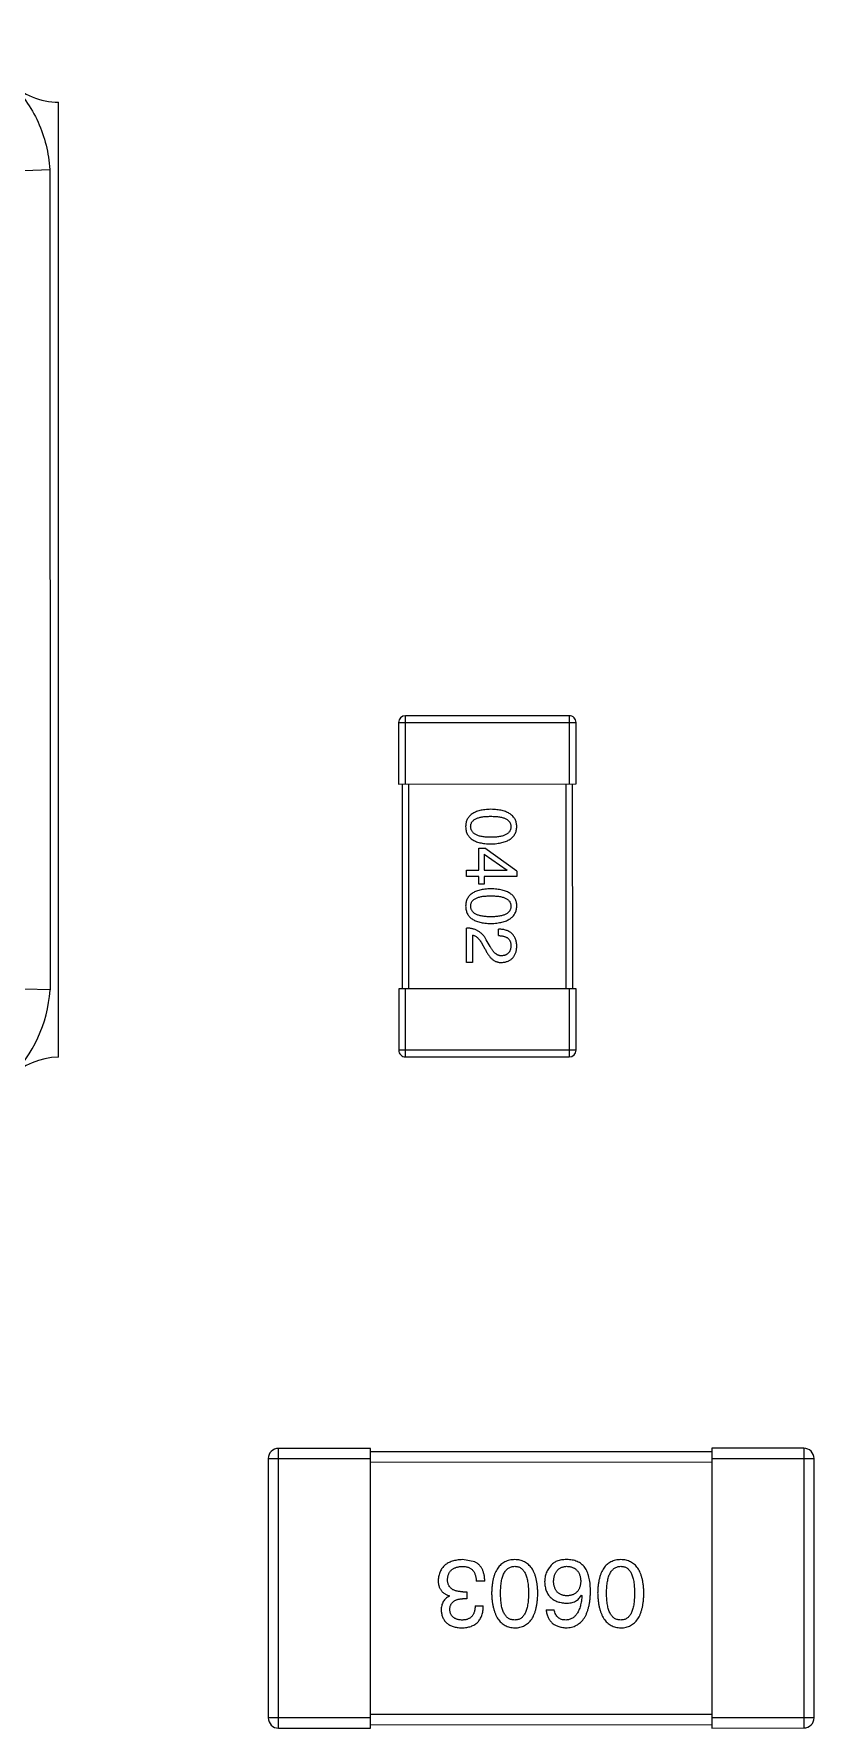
# Model space of a CAD drawing. Header units: inches. Extents: x -29 to 164, y -51 to 83.
# Drawn here: x 47.874 to 50.161, y 21.338 to 26.304 of the extents above; entities that cross this region are included whole.
import ezdxf

# ---------------------------------------------------------------- set-up
doc = ezdxf.new("R2010")
doc.units = ezdxf.units.IN
doc.header["$LTSCALE"] = 1.21
doc.header["$MEASUREMENT"] = 0
doc.layers.get('0').update_dxf_attribs({"linetype": 'CONTINUOUS'})

msp = doc.modelspace()

# ---------------------------------------------------------------- linework, layer by layer
at = {"color": 7, "linetype": 'Continuous'}
for p, q in [((47.9467, 23.304), (47.9461, 26.104)), ((47.8462, 25.904), (47.9212, 25.9068)), ((47.9212, 25.9068), (47.9217, 23.5013)), ((49.4435, 24.3052), (48.9635, 24.3051)), ((48.9635, 24.1051), (48.9635, 24.3051)), ((49.4435, 24.3052), (49.4435, 24.1052)), ((48.9435, 24.2851), (49.4635, 24.2852)), ((48.9435, 24.2851), (48.9435, 24.1051)), ((49.4635, 24.1052), (49.4635, 24.2852)), ((48.9435, 24.1051), (49.4635, 24.1052)), ((48.9535, 24.1051), (48.9536, 23.5051)), ((48.9736, 23.5051), (48.9735, 24.1051)), ((49.4335, 24.1052), (49.4336, 23.5052)), ((49.4536, 23.5052), (49.4535, 24.1052)), ((49.1783, 23.9168), (49.1964, 23.9168)), ((49.1783, 23.8521), (49.1783, 23.9168)), ((49.1939, 23.8996), (49.1939, 23.8521)), ((49.1939, 23.8996), (49.2611, 23.8529)), ((49.2898, 23.8496), (49.1964, 23.9168)), ((49.1423, 23.8521), (49.1783, 23.8521)), ((49.1423, 23.834), (49.1423, 23.8521)), ((49.1939, 23.8521), (49.2611, 23.8521)), ((49.2611, 23.8521), (49.2611, 23.8529)), ((49.2898, 23.8496), (49.2898, 23.8341)), ((49.1784, 23.834), (49.1423, 23.834)), ((49.1784, 23.8119), (49.1784, 23.834)), ((49.1939, 23.8119), (49.1784, 23.8119)), ((49.2898, 23.8341), (49.1939, 23.834)), ((49.1939, 23.834), (49.1939, 23.8119)), ((49.1423, 23.582), (49.1423, 23.6828)), ((49.1595, 23.6624), (49.1596, 23.582)), ((49.212, 23.6288), (49.2005, 23.6484)), ((49.2366, 23.6607), (49.2366, 23.6796)), ((49.1874, 23.6378), (49.1964, 23.6222)), ((49.1596, 23.582), (49.1423, 23.582)), ((47.9217, 23.5013), (47.8467, 23.504)), ((49.4636, 23.5052), (48.9436, 23.5051)), ((48.9436, 23.5051), (48.9437, 23.3251)), ((48.9637, 23.3051), (48.9636, 23.5051)), ((49.4436, 23.5052), (49.4437, 23.3052)), ((49.4637, 23.3252), (49.4636, 23.5052)), ((49.4637, 23.3252), (48.9437, 23.3251)), ((48.9637, 23.3051), (49.4437, 23.3052)), ((48.8612, 22.1577), (48.5912, 22.1576)), ((48.5914, 21.3376), (48.5912, 22.1576)), ((48.8614, 21.3377), (48.8612, 22.1577)), ((50.1312, 22.158), (49.8612, 22.1579)), ((49.8612, 22.1579), (49.8614, 21.3379)), ((50.1312, 22.158), (50.1314, 21.338)), ((48.5612, 22.1276), (48.8612, 22.1277)), ((48.5612, 22.1276), (48.5614, 21.3676)), ((49.8612, 22.1479), (48.8612, 22.1477)), ((48.8612, 22.1177), (49.8612, 22.1179)), ((49.8612, 22.1279), (50.1612, 22.128)), ((50.1614, 21.368), (50.1612, 22.128)), ((49.1665, 21.8249), (49.1304, 21.8315)), ((49.196, 21.7681), (49.1709, 21.7681)), ((49.0922, 21.7244), (49.0922, 21.7255)), ((49.1436, 21.7167), (49.1305, 21.7167)), ((49.1316, 21.7375), (49.1436, 21.7375)), ((49.1436, 21.7375), (49.1436, 21.7167)), ((49.4796, 21.7277), (49.4807, 21.7267)), ((49.1676, 21.696), (49.1917, 21.696)), ((49.3758, 21.684), (49.3998, 21.684)), ((48.8614, 21.3677), (48.5614, 21.3676)), ((49.8614, 21.3779), (48.8614, 21.3777)), ((50.1614, 21.368), (49.8614, 21.3679)), ((48.5914, 21.3376), (48.8614, 21.3377)), ((48.8614, 21.3477), (49.8614, 21.3479)), ((49.8614, 21.3379), (50.1314, 21.338))]:
    msp.add_line(p, q, dxfattribs=at)
for centre, radius, start, end in [((47.9461, 26.304), 0.2, 180.012, 270.012), ((48.9635, 24.2851), 0.02, 90.012, 180.012), ((49.4435, 24.2852), 0.02, 0.012, 90.012), ((47.5216, 23.529), 0.401, 273.9878, 356.0363), ((47.9468, 23.104), 0.2, 90.012, 180.012), ((48.9637, 23.3251), 0.02, 180.012, 270.012), ((49.4437, 23.3252), 0.02, 270.012, 0.012), ((48.5912, 22.1276), 0.03, 90.012, 180.012), ((50.1312, 22.128), 0.03, 0.012, 90.012), ((48.5914, 21.3676), 0.03, 180.012, 270.012), ((50.1314, 21.368), 0.03, 270.012, 0.012)]:
    msp.add_arc(centre, radius, start, end, dxfattribs=at)
for points, knots in [([(47.8045, 26.1627), (47.8214, 26.1457), (47.8524, 26.109), (47.8884, 26.0464), (47.912, 25.9782), (47.9192, 25.9306), (47.9212, 25.9068)], [0, 0, 0, 0, 0.249989, 0.499962, 0.749961, 1, 1, 1, 1]), ([(49.2136, 24.0309), (49.2106, 24.0308), (49.2049, 24.0306), (49.1966, 24.0299), (49.1889, 24.0288), (49.1817, 24.0273), (49.1751, 24.0254), (49.1691, 24.0231), (49.1636, 24.0206), (49.1587, 24.0175), (49.1543, 24.0142), (49.1505, 24.0104), (49.1473, 24.0063), (49.1446, 24.0018), (49.1425, 23.9969), (49.141, 23.9916), (49.1401, 23.986), (49.1399, 23.9821), (49.1398, 23.9801)], [0, 0, 0, 0, 0.087693, 0.170223, 0.247496, 0.319826, 0.387768, 0.451403, 0.511459, 0.568358, 0.622671, 0.675251, 0.726739, 0.778422, 0.830759, 0.884394, 0.940865, 1, 1, 1, 1]), ([(49.1545, 23.9801), (49.1546, 23.9813), (49.1547, 23.9837), (49.1554, 23.9872), (49.1565, 23.9905), (49.1582, 23.9934), (49.1603, 23.9962), (49.1628, 23.9987), (49.1659, 24.001), (49.1694, 24.003), (49.1733, 24.0048), (49.1777, 24.0063), (49.1826, 24.0075), (49.1879, 24.0087), (49.1936, 24.0095), (49.1999, 24.01), (49.2066, 24.0104), (49.2112, 24.0104), (49.2136, 24.0105)], [0, 0, 0, 0, 0.049766, 0.097012, 0.143225, 0.188786, 0.235079, 0.282962, 0.333687, 0.387747, 0.445963, 0.508657, 0.576545, 0.649868, 0.72822, 0.812712, 0.903543, 1, 1, 1, 1]), ([(49.2898, 23.9801), (49.2897, 23.9821), (49.2895, 23.986), (49.2886, 23.9917), (49.287, 23.9969), (49.2848, 24.0018), (49.2821, 24.0063), (49.2787, 24.0105), (49.2748, 24.0142), (49.2703, 24.0176), (49.2652, 24.0206), (49.2595, 24.0232), (49.2533, 24.0254), (49.2465, 24.0273), (49.2391, 24.0288), (49.2311, 24.0299), (49.2225, 24.0306), (49.2166, 24.0308), (49.2136, 24.0309)], [0, 0, 0, 0, 0.057911, 0.113262, 0.165956, 0.217443, 0.268511, 0.319665, 0.372, 0.426129, 0.483365, 0.543779, 0.607756, 0.676562, 0.749704, 0.827713, 0.911177, 1, 1, 1, 1]), ([(49.2136, 24.0105), (49.2159, 24.0104), (49.2206, 24.0104), (49.2273, 24.01), (49.2335, 24.0095), (49.2393, 24.0087), (49.2446, 24.0075), (49.2494, 24.0063), (49.2538, 24.0048), (49.2578, 24.003), (49.2613, 24.001), (49.2643, 23.9987), (49.2668, 23.9962), (49.269, 23.9935), (49.2706, 23.9905), (49.2718, 23.9872), (49.2724, 23.9838), (49.2725, 23.9814), (49.2726, 23.9801)], [0, 0, 0, 0, 0.096452, 0.187278, 0.271765, 0.350519, 0.423437, 0.491321, 0.554011, 0.612224, 0.666281, 0.717003, 0.764884, 0.811423, 0.856783, 0.902993, 0.950236, 1, 1, 1, 1]), ([(49.1398, 23.9801), (49.1399, 23.9781), (49.1401, 23.9742), (49.141, 23.9686), (49.1425, 23.9634), (49.1446, 23.9585), (49.1473, 23.9539), (49.1505, 23.9498), (49.1543, 23.9461), (49.1587, 23.9427), (49.1636, 23.9397), (49.1691, 23.9371), (49.1751, 23.9348), (49.1817, 23.933), (49.1889, 23.9315), (49.1966, 23.9304), (49.2049, 23.9296), (49.2106, 23.9294), (49.2136, 23.9293)], [0, 0, 0, 0, 0.059134, 0.115603, 0.169236, 0.221572, 0.273254, 0.32474, 0.377319, 0.431815, 0.488555, 0.548609, 0.612242, 0.680182, 0.75251, 0.829782, 0.91231, 1, 1, 1, 1]), ([(49.2136, 23.949), (49.2112, 23.949), (49.2067, 23.949), (49.2001, 23.9494), (49.1939, 23.95), (49.1882, 23.9508), (49.1829, 23.9519), (49.1781, 23.9533), (49.1737, 23.9548), (49.1698, 23.9566), (49.1663, 23.9587), (49.1632, 23.9611), (49.1606, 23.9636), (49.1585, 23.9664), (49.1568, 23.9695), (49.1556, 23.9728), (49.1548, 23.9764), (49.1546, 23.9789), (49.1545, 23.9801)], [0, 0, 0, 0, 0.094834, 0.184067, 0.267029, 0.344713, 0.417334, 0.484367, 0.546941, 0.604717, 0.65953, 0.710539, 0.759381, 0.806382, 0.853027, 0.900623, 0.949121, 1, 1, 1, 1]), ([(49.2136, 23.9293), (49.2166, 23.9294), (49.2224, 23.9297), (49.2309, 23.9306), (49.2388, 23.9318), (49.2462, 23.9333), (49.253, 23.9352), (49.2592, 23.9375), (49.2648, 23.9401), (49.2699, 23.9431), (49.2744, 23.9465), (49.2784, 23.9502), (49.2817, 23.9543), (49.2845, 23.9588), (49.2867, 23.9636), (49.2884, 23.9688), (49.2894, 23.9744), (49.2897, 23.9782), (49.2898, 23.9801)], [0, 0, 0, 0, 0.088475, 0.171606, 0.249595, 0.322626, 0.391327, 0.455765, 0.516374, 0.573675, 0.628522, 0.681161, 0.732559, 0.783563, 0.83504, 0.887639, 0.942585, 1, 1, 1, 1]), ([(49.2726, 23.9801), (49.2725, 23.9789), (49.2724, 23.9764), (49.2718, 23.9729), (49.2706, 23.9695), (49.269, 23.9664), (49.2669, 23.9636), (49.2643, 23.9611), (49.2613, 23.9588), (49.2578, 23.9566), (49.2538, 23.9548), (49.2494, 23.9533), (49.2446, 23.9519), (49.2393, 23.9508), (49.2335, 23.95), (49.2273, 23.9494), (49.2206, 23.949), (49.216, 23.949), (49.2136, 23.949)], [0, 0, 0, 0, 0.050604, 0.098688, 0.145699, 0.191791, 0.238625, 0.286717, 0.337546, 0.391814, 0.449755, 0.512106, 0.579685, 0.652048, 0.730262, 0.814146, 0.904281, 1, 1, 1, 1]), ([(49.2136, 23.7978), (49.2107, 23.7977), (49.2049, 23.7975), (49.1967, 23.7967), (49.1889, 23.7956), (49.1818, 23.7941), (49.1752, 23.7922), (49.1691, 23.79), (49.1636, 23.7874), (49.1587, 23.7844), (49.1543, 23.781), (49.1505, 23.7773), (49.1473, 23.7731), (49.1446, 23.7686), (49.1426, 23.7637), (49.141, 23.7585), (49.1401, 23.7528), (49.1399, 23.7489), (49.1398, 23.747)], [0, 0, 0, 0, 0.087693, 0.170223, 0.247496, 0.319826, 0.387768, 0.451403, 0.511459, 0.568358, 0.622671, 0.675251, 0.726739, 0.778422, 0.830759, 0.884394, 0.940865, 1, 1, 1, 1]), ([(49.2898, 23.747), (49.2898, 23.749), (49.2896, 23.7529), (49.2886, 23.7585), (49.287, 23.7637), (49.2849, 23.7687), (49.2821, 23.7732), (49.2788, 23.7773), (49.2749, 23.7811), (49.2703, 23.7844), (49.2653, 23.7874), (49.2596, 23.79), (49.2533, 23.7923), (49.2465, 23.7941), (49.2391, 23.7956), (49.2311, 23.7967), (49.2226, 23.7975), (49.2167, 23.7977), (49.2136, 23.7978)], [0, 0, 0, 0, 0.057911, 0.113262, 0.165956, 0.217443, 0.268511, 0.319665, 0.372, 0.426129, 0.483365, 0.543779, 0.607756, 0.676562, 0.749704, 0.827713, 0.911177, 1, 1, 1, 1]), ([(49.1398, 23.747), (49.1399, 23.745), (49.1401, 23.7411), (49.1411, 23.7355), (49.1426, 23.7302), (49.1447, 23.7253), (49.1473, 23.7208), (49.1505, 23.7167), (49.1543, 23.7129), (49.1587, 23.7095), (49.1636, 23.7065), (49.1691, 23.7039), (49.1752, 23.7017), (49.1818, 23.6998), (49.1889, 23.6983), (49.1967, 23.6972), (49.205, 23.6965), (49.2107, 23.6963), (49.2136, 23.6962)], [0, 0, 0, 0, 0.059134, 0.115603, 0.169236, 0.221572, 0.273254, 0.32474, 0.377319, 0.431815, 0.488555, 0.548609, 0.612242, 0.680182, 0.75251, 0.829782, 0.91231, 1, 1, 1, 1]), ([(49.1546, 23.747), (49.1546, 23.7482), (49.1547, 23.7506), (49.1554, 23.7541), (49.1566, 23.7573), (49.1582, 23.7603), (49.1603, 23.7631), (49.1629, 23.7656), (49.1659, 23.7678), (49.1694, 23.7698), (49.1733, 23.7716), (49.1777, 23.7732), (49.1826, 23.7744), (49.1879, 23.7755), (49.1937, 23.7763), (49.1999, 23.7769), (49.2066, 23.7772), (49.2112, 23.7773), (49.2136, 23.7773)], [0, 0, 0, 0, 0.049766, 0.097012, 0.143225, 0.188786, 0.235079, 0.282962, 0.333687, 0.387747, 0.445963, 0.508657, 0.576545, 0.649868, 0.72822, 0.812712, 0.903543, 1, 1, 1, 1]), ([(49.2136, 23.7158), (49.2113, 23.7159), (49.2067, 23.7159), (49.2001, 23.7163), (49.194, 23.7169), (49.1882, 23.7177), (49.183, 23.7188), (49.1781, 23.7201), (49.1738, 23.7217), (49.1698, 23.7235), (49.1663, 23.7256), (49.1633, 23.7279), (49.1607, 23.7304), (49.1585, 23.7333), (49.1569, 23.7364), (49.1556, 23.7397), (49.1548, 23.7432), (49.1547, 23.7457), (49.1546, 23.747)], [0, 0, 0, 0, 0.094834, 0.184067, 0.267029, 0.344713, 0.417334, 0.484367, 0.546941, 0.604717, 0.65953, 0.710539, 0.759381, 0.806382, 0.853027, 0.900623, 0.949121, 1, 1, 1, 1]), ([(49.2136, 23.7773), (49.216, 23.7773), (49.2206, 23.7772), (49.2273, 23.7769), (49.2335, 23.7763), (49.2393, 23.7755), (49.2446, 23.7744), (49.2495, 23.7732), (49.2539, 23.7716), (49.2578, 23.7698), (49.2613, 23.7678), (49.2643, 23.7656), (49.2669, 23.7631), (49.269, 23.7603), (49.2707, 23.7573), (49.2718, 23.7541), (49.2725, 23.7506), (49.2726, 23.7482), (49.2726, 23.747)], [0, 0, 0, 0, 0.096452, 0.187278, 0.271765, 0.350519, 0.423437, 0.491321, 0.554011, 0.612224, 0.666281, 0.717003, 0.764884, 0.811423, 0.856783, 0.902993, 0.950236, 1, 1, 1, 1]), ([(49.2726, 23.747), (49.2726, 23.7457), (49.2725, 23.7433), (49.2718, 23.7397), (49.2707, 23.7364), (49.269, 23.7333), (49.2669, 23.7305), (49.2644, 23.7279), (49.2613, 23.7256), (49.2578, 23.7235), (49.2539, 23.7217), (49.2495, 23.7201), (49.2446, 23.7188), (49.2393, 23.7177), (49.2336, 23.7169), (49.2273, 23.7163), (49.2206, 23.7159), (49.216, 23.7159), (49.2136, 23.7158)], [0, 0, 0, 0, 0.050604, 0.098688, 0.145699, 0.191791, 0.238625, 0.286717, 0.337546, 0.391814, 0.449755, 0.512106, 0.579685, 0.652048, 0.730262, 0.814146, 0.904281, 1, 1, 1, 1]), ([(49.2136, 23.6962), (49.2166, 23.6963), (49.2225, 23.6965), (49.231, 23.6974), (49.2389, 23.6986), (49.2462, 23.7001), (49.253, 23.702), (49.2592, 23.7043), (49.2649, 23.707), (49.27, 23.71), (49.2745, 23.7133), (49.2784, 23.7171), (49.2818, 23.7212), (49.2846, 23.7256), (49.2868, 23.7305), (49.2884, 23.7357), (49.2895, 23.7412), (49.2897, 23.745), (49.2898, 23.747)], [0, 0, 0, 0, 0.088475, 0.171606, 0.249595, 0.322626, 0.391327, 0.455765, 0.516374, 0.573675, 0.628522, 0.681161, 0.732559, 0.783563, 0.83504, 0.887639, 0.942585, 1, 1, 1, 1]), ([(49.2005, 23.6484), (49.1998, 23.6498), (49.1983, 23.6525), (49.1957, 23.6563), (49.193, 23.6599), (49.1902, 23.6632), (49.1871, 23.6663), (49.1839, 23.669), (49.1805, 23.6716), (49.177, 23.6739), (49.1732, 23.6759), (49.1693, 23.6777), (49.1653, 23.6792), (49.161, 23.6804), (49.1566, 23.6815), (49.152, 23.6822), (49.1472, 23.6827), (49.144, 23.6828), (49.1423, 23.6828)], [0, 0, 0, 0, 0.065828, 0.130094, 0.192451, 0.254037, 0.313974, 0.373757, 0.433048, 0.492243, 0.551902, 0.611758, 0.672678, 0.734814, 0.798569, 0.863693, 0.930488, 1, 1, 1, 1]), ([(49.1595, 23.6624), (49.1608, 23.6621), (49.1635, 23.6616), (49.1672, 23.6599), (49.1709, 23.6578), (49.1744, 23.655), (49.1779, 23.6516), (49.1812, 23.6475), (49.1844, 23.6429), (49.1864, 23.6395), (49.1874, 23.6378)], [0, 0, 0, 0, 0.103034, 0.208166, 0.318255, 0.434664, 0.559728, 0.695394, 0.841708, 1, 1, 1, 1]), ([(49.2899, 23.6288), (49.2898, 23.6308), (49.2896, 23.6347), (49.2888, 23.6404), (49.2876, 23.6457), (49.286, 23.6507), (49.284, 23.6552), (49.2817, 23.6594), (49.279, 23.6632), (49.2758, 23.6665), (49.2722, 23.6695), (49.2683, 23.6722), (49.2639, 23.6744), (49.2592, 23.6762), (49.2541, 23.6777), (49.2486, 23.6787), (49.2427, 23.6794), (49.2387, 23.6795), (49.2366, 23.6796)], [0, 0, 0, 0, 0.07282, 0.141057, 0.2062, 0.267672, 0.326735, 0.383519, 0.439188, 0.494454, 0.549628, 0.605958, 0.66397, 0.72402, 0.787502, 0.854127, 0.925065, 1, 1, 1, 1]), ([(49.2366, 23.6607), (49.238, 23.6607), (49.2409, 23.6606), (49.245, 23.6601), (49.2488, 23.6595), (49.2523, 23.6587), (49.2556, 23.6575), (49.2585, 23.6563), (49.2612, 23.6548), (49.2636, 23.653), (49.2658, 23.6511), (49.2676, 23.6489), (49.2692, 23.6465), (49.2705, 23.6438), (49.2714, 23.641), (49.2721, 23.6379), (49.2726, 23.6347), (49.2726, 23.6324), (49.2727, 23.6312)], [0, 0, 0, 0, 0.082594, 0.15978, 0.232961, 0.301462, 0.365595, 0.426678, 0.484662, 0.540809, 0.595146, 0.648401, 0.702272, 0.757102, 0.813447, 0.872233, 0.934055, 1, 1, 1, 1]), ([(49.1964, 23.6222), (49.1972, 23.6205), (49.1987, 23.6172), (49.2012, 23.6125), (49.2038, 23.6081), (49.2065, 23.6041), (49.2093, 23.6003), (49.2121, 23.597), (49.2151, 23.5939), (49.2181, 23.5913), (49.2212, 23.5889), (49.2244, 23.5869), (49.2277, 23.5852), (49.2311, 23.5839), (49.2346, 23.5829), (49.2382, 23.5823), (49.2419, 23.5819), (49.2444, 23.582), (49.2456, 23.582)], [0, 0, 0, 0, 0.082731, 0.161257, 0.236138, 0.307554, 0.375712, 0.440848, 0.502916, 0.562567, 0.619798, 0.675716, 0.73039, 0.78386, 0.837315, 0.890547, 0.944917, 1, 1, 1, 1]), ([(49.2464, 23.6017), (49.2456, 23.6017), (49.244, 23.6016), (49.2416, 23.6017), (49.2392, 23.6021), (49.2369, 23.6027), (49.2346, 23.6036), (49.2323, 23.6047), (49.2301, 23.6061), (49.228, 23.6077), (49.2258, 23.6095), (49.2237, 23.6115), (49.2217, 23.6138), (49.2196, 23.6163), (49.2177, 23.6191), (49.2157, 23.6221), (49.2138, 23.6253), (49.2126, 23.6276), (49.212, 23.6288)], [0, 0, 0, 0, 0.052237, 0.103888, 0.155485, 0.207395, 0.259864, 0.31356, 0.369176, 0.4266, 0.486836, 0.550048, 0.61567, 0.685271, 0.75824, 0.834614, 0.915635, 1, 1, 1, 1]), ([(49.2456, 23.582), (49.2473, 23.5822), (49.2506, 23.5825), (49.2554, 23.5832), (49.2599, 23.5844), (49.264, 23.5858), (49.2679, 23.5876), (49.2715, 23.5897), (49.2747, 23.5921), (49.2776, 23.5949), (49.2803, 23.598), (49.2826, 23.6015), (49.2846, 23.6052), (49.2863, 23.6093), (49.2876, 23.6137), (49.2887, 23.6184), (49.2895, 23.6235), (49.2897, 23.627), (49.2899, 23.6288)], [0, 0, 0, 0, 0.070688, 0.137741, 0.201612, 0.262778, 0.321223, 0.378455, 0.434411, 0.490146, 0.546362, 0.603392, 0.662208, 0.723401, 0.787372, 0.85442, 0.925153, 1, 1, 1, 1]), ([(49.2727, 23.6312), (49.2726, 23.6301), (49.2725, 23.6279), (49.2721, 23.6247), (49.2715, 23.6218), (49.2708, 23.619), (49.2698, 23.6164), (49.2687, 23.614), (49.2673, 23.6119), (49.2658, 23.6099), (49.264, 23.6082), (49.2621, 23.6066), (49.2599, 23.6053), (49.2576, 23.6041), (49.2551, 23.6032), (49.2524, 23.6025), (49.2495, 23.602), (49.2475, 23.6018), (49.2464, 23.6017)], [0, 0, 0, 0, 0.076112, 0.148436, 0.216883, 0.281466, 0.34298, 0.402356, 0.459881, 0.51546, 0.571111, 0.62658, 0.683162, 0.741007, 0.801404, 0.863825, 0.930544, 1, 1, 1, 1]), ([(49.1304, 21.8315), (49.1277, 21.8314), (49.1224, 21.8311), (49.1146, 21.8302), (49.1074, 21.8288), (49.1007, 21.8269), (49.0944, 21.8247), (49.0887, 21.822), (49.0835, 21.8188), (49.0788, 21.8152), (49.0746, 21.8111), (49.0708, 21.8066), (49.0676, 21.8016), (49.065, 21.7962), (49.0628, 21.7904), (49.0611, 21.7841), (49.0599, 21.7773), (49.0596, 21.7727), (49.0594, 21.7703)], [0, 0, 0, 0, 0.078078, 0.151942, 0.221594, 0.28726, 0.350176, 0.409768, 0.467648, 0.523784, 0.578904, 0.634014, 0.689819, 0.746826, 0.805875, 0.867063, 0.931764, 1, 1, 1, 1]), ([(49.0867, 21.7736), (49.0869, 21.775), (49.0871, 21.7779), (49.0878, 21.782), (49.0888, 21.7859), (49.0902, 21.7895), (49.0918, 21.7928), (49.0937, 21.7959), (49.0959, 21.7987), (49.0984, 21.8012), (49.1013, 21.8035), (49.1044, 21.8055), (49.1079, 21.8073), (49.1116, 21.8087), (49.1156, 21.8099), (49.1199, 21.8108), (49.1245, 21.8115), (49.1277, 21.8117), (49.1294, 21.8118)], [0, 0, 0, 0, 0.068514, 0.133941, 0.195994, 0.255362, 0.312994, 0.369441, 0.424687, 0.480522, 0.537148, 0.594801, 0.654411, 0.716817, 0.781981, 0.850498, 0.923306, 1, 1, 1, 1]), ([(49.1294, 21.8118), (49.131, 21.8118), (49.1342, 21.8117), (49.1388, 21.8112), (49.1431, 21.8104), (49.1471, 21.8092), (49.1508, 21.8077), (49.1542, 21.8058), (49.1572, 21.8035), (49.16, 21.801), (49.1625, 21.798), (49.1646, 21.7948), (49.1665, 21.7911), (49.168, 21.7872), (49.1692, 21.7829), (49.1701, 21.7783), (49.1707, 21.7733), (49.1708, 21.7699), (49.1709, 21.7681)], [0, 0, 0, 0, 0.071272, 0.13882, 0.201858, 0.262757, 0.320043, 0.376709, 0.431462, 0.486034, 0.541209, 0.597703, 0.65589, 0.717768, 0.782056, 0.850407, 0.92277, 1, 1, 1, 1]), ([(49.196, 21.7681), (49.196, 21.7699), (49.1958, 21.7734), (49.1954, 21.7785), (49.1947, 21.7834), (49.1938, 21.788), (49.1927, 21.7924), (49.1915, 21.7966), (49.1899, 21.8005), (49.1882, 21.8042), (49.1862, 21.8076), (49.1841, 21.8108), (49.1817, 21.8138), (49.1791, 21.8165), (49.1763, 21.819), (49.1732, 21.8212), (49.17, 21.8233), (49.1677, 21.8244), (49.1665, 21.8249)], [0, 0, 0, 0, 0.078937, 0.154495, 0.226898, 0.296844, 0.363348, 0.427781, 0.48946, 0.549586, 0.607902, 0.664733, 0.720805, 0.776157, 0.831175, 0.886736, 0.943094, 1, 1, 1, 1]), ([(49.2837, 21.8315), (49.281, 21.8314), (49.2759, 21.8312), (49.2684, 21.8299), (49.2614, 21.8279), (49.2548, 21.8251), (49.2488, 21.8216), (49.2433, 21.8173), (49.2383, 21.8122), (49.2338, 21.8064), (49.2298, 21.7998), (49.2263, 21.7925), (49.2233, 21.7844), (49.2209, 21.7756), (49.2188, 21.7661), (49.2174, 21.7558), (49.2164, 21.7447), (49.2161, 21.7371), (49.216, 21.7332)], [0, 0, 0, 0, 0.059134, 0.115603, 0.169236, 0.221572, 0.273254, 0.32474, 0.377319, 0.431815, 0.488555, 0.548609, 0.612242, 0.680182, 0.75251, 0.829782, 0.91231, 1, 1, 1, 1]), ([(49.2422, 21.7332), (49.2422, 21.7363), (49.2423, 21.7424), (49.2428, 21.7512), (49.2436, 21.7594), (49.2447, 21.767), (49.2461, 21.774), (49.2479, 21.7805), (49.25, 21.7863), (49.2524, 21.7916), (49.2552, 21.7962), (49.2583, 21.8003), (49.2617, 21.8038), (49.2655, 21.8066), (49.2696, 21.8088), (49.274, 21.8105), (49.2787, 21.8115), (49.282, 21.8117), (49.2837, 21.8119)], [0, 0, 0, 0, 0.094834, 0.184067, 0.267029, 0.344713, 0.417334, 0.484367, 0.546941, 0.604717, 0.65953, 0.710539, 0.759381, 0.806382, 0.853027, 0.900623, 0.949121, 1, 1, 1, 1]), ([(49.3515, 21.7332), (49.3513, 21.7371), (49.3511, 21.7447), (49.35, 21.7558), (49.3486, 21.7661), (49.3466, 21.7756), (49.3441, 21.7844), (49.3411, 21.7925), (49.3376, 21.7998), (49.3336, 21.8064), (49.3291, 21.8122), (49.3241, 21.8173), (49.3186, 21.8216), (49.3126, 21.8251), (49.306, 21.8279), (49.299, 21.8299), (49.2915, 21.8312), (49.2863, 21.8314), (49.2837, 21.8315)], [0, 0, 0, 0, 0.087693, 0.170223, 0.247496, 0.319826, 0.387768, 0.451403, 0.511459, 0.568358, 0.622671, 0.675251, 0.726739, 0.778422, 0.830759, 0.884394, 0.940865, 1, 1, 1, 1]), ([(49.2837, 21.8119), (49.2853, 21.8118), (49.2885, 21.8117), (49.2932, 21.8108), (49.2975, 21.8092), (49.3015, 21.807), (49.3051, 21.8042), (49.3085, 21.8008), (49.3115, 21.7968), (49.3142, 21.7921), (49.3165, 21.7869), (49.3186, 21.781), (49.3203, 21.7745), (49.3218, 21.7674), (49.3228, 21.7597), (49.3236, 21.7514), (49.3241, 21.7425), (49.3241, 21.7363), (49.3242, 21.7332)], [0, 0, 0, 0, 0.049766, 0.097012, 0.143225, 0.188786, 0.235079, 0.282962, 0.333687, 0.387747, 0.445963, 0.508657, 0.576545, 0.649868, 0.72822, 0.812712, 0.903543, 1, 1, 1, 1]), ([(49.391, 21.8152), (49.3895, 21.8134), (49.3864, 21.81), (49.3824, 21.8044), (49.379, 21.7986), (49.3762, 21.7925), (49.374, 21.7862), (49.3725, 21.7797), (49.3716, 21.7729), (49.3715, 21.7683), (49.3714, 21.766)], [0, 0, 0, 0, 0.129393, 0.255335, 0.378531, 0.500878, 0.622934, 0.746191, 0.87096, 1, 1, 1, 1]), ([(49.4402, 21.8316), (49.4374, 21.8316), (49.432, 21.8317), (49.4242, 21.8311), (49.417, 21.8299), (49.4105, 21.8281), (49.4047, 21.8258), (49.3995, 21.8229), (49.3948, 21.8194), (49.3923, 21.8166), (49.391, 21.8152)], [0, 0, 0, 0, 0.156782, 0.301945, 0.436395, 0.561474, 0.678489, 0.78853, 0.894967, 1, 1, 1, 1]), ([(49.3976, 21.7671), (49.3977, 21.7688), (49.3979, 21.7722), (49.3986, 21.777), (49.3996, 21.7816), (49.4007, 21.7858), (49.4022, 21.7897), (49.4039, 21.7933), (49.4059, 21.7966), (49.4082, 21.7996), (49.4107, 21.8023), (49.4135, 21.8046), (49.4166, 21.8066), (49.4199, 21.8084), (49.4235, 21.8097), (49.4274, 21.8108), (49.4315, 21.8115), (49.4344, 21.8118), (49.4359, 21.8119)], [0, 0, 0, 0, 0.078863, 0.153308, 0.223539, 0.289857, 0.35341, 0.413572, 0.471721, 0.528235, 0.584279, 0.638781, 0.69466, 0.751251, 0.809198, 0.869697, 0.933318, 1, 1, 1, 1]), ([(49.4359, 21.8119), (49.4374, 21.8118), (49.4406, 21.8117), (49.445, 21.811), (49.4493, 21.8101), (49.4532, 21.8088), (49.4568, 21.8072), (49.4601, 21.8053), (49.4632, 21.8031), (49.4659, 21.8004), (49.4685, 21.7976), (49.4706, 21.7943), (49.4725, 21.7907), (49.4741, 21.7868), (49.4753, 21.7826), (49.4763, 21.7781), (49.4771, 21.7733), (49.4773, 21.7699), (49.4774, 21.7682)], [0, 0, 0, 0, 0.070403, 0.137196, 0.200053, 0.260887, 0.31876, 0.37535, 0.430743, 0.485927, 0.541678, 0.598832, 0.657726, 0.719441, 0.783504, 0.851852, 0.923533, 1, 1, 1, 1]), ([(49.4916, 21.8053), (49.4901, 21.8074), (49.4872, 21.8113), (49.4819, 21.8165), (49.4763, 21.8209), (49.47, 21.8246), (49.4633, 21.8275), (49.4561, 21.8296), (49.4483, 21.8311), (49.443, 21.8314), (49.4402, 21.8316)], [0, 0, 0, 0, 0.125033, 0.246266, 0.36603, 0.485265, 0.606781, 0.732144, 0.862551, 1, 1, 1, 1]), ([(49.5058, 21.7376), (49.5058, 21.7411), (49.5057, 21.748), (49.505, 21.758), (49.504, 21.7674), (49.5024, 21.7762), (49.5004, 21.7844), (49.498, 21.792), (49.4951, 21.799), (49.4927, 21.8033), (49.4916, 21.8053)], [0, 0, 0, 0, 0.151498, 0.29521, 0.430242, 0.557137, 0.677306, 0.790845, 0.898111, 1, 1, 1, 1]), ([(49.5946, 21.8316), (49.5919, 21.8315), (49.5867, 21.8312), (49.5792, 21.83), (49.5722, 21.8279), (49.5657, 21.8252), (49.5597, 21.8216), (49.5542, 21.8173), (49.5491, 21.8123), (49.5446, 21.8064), (49.5407, 21.7999), (49.5372, 21.7925), (49.5342, 21.7845), (49.5317, 21.7757), (49.5297, 21.7661), (49.5282, 21.7558), (49.5272, 21.7448), (49.527, 21.7371), (49.5268, 21.7332)], [0, 0, 0, 0, 0.059134, 0.115603, 0.169236, 0.221572, 0.273254, 0.32474, 0.377319, 0.431815, 0.488555, 0.548609, 0.612242, 0.680182, 0.75251, 0.829782, 0.91231, 1, 1, 1, 1]), ([(49.5531, 21.7332), (49.5531, 21.7364), (49.5531, 21.7424), (49.5536, 21.7512), (49.5544, 21.7594), (49.5555, 21.7671), (49.557, 21.7741), (49.5588, 21.7805), (49.5608, 21.7864), (49.5633, 21.7916), (49.566, 21.7963), (49.5691, 21.8003), (49.5725, 21.8038), (49.5763, 21.8067), (49.5804, 21.8089), (49.5848, 21.8106), (49.5896, 21.8116), (49.5929, 21.8118), (49.5946, 21.8119)], [0, 0, 0, 0, 0.094834, 0.184067, 0.267029, 0.344713, 0.417334, 0.484367, 0.546941, 0.604717, 0.65953, 0.710539, 0.759381, 0.806382, 0.853027, 0.900623, 0.949121, 1, 1, 1, 1]), ([(49.6623, 21.7332), (49.6622, 21.7372), (49.6619, 21.7448), (49.6609, 21.7559), (49.6595, 21.7662), (49.6574, 21.7757), (49.6549, 21.7845), (49.6519, 21.7926), (49.6485, 21.7999), (49.6444, 21.8064), (49.64, 21.8123), (49.635, 21.8174), (49.6295, 21.8216), (49.6234, 21.8252), (49.6169, 21.8279), (49.6099, 21.83), (49.6024, 21.8312), (49.5972, 21.8315), (49.5946, 21.8316)], [0, 0, 0, 0, 0.087693, 0.170223, 0.247496, 0.319826, 0.387768, 0.451403, 0.511459, 0.568358, 0.622671, 0.675251, 0.726739, 0.778422, 0.830759, 0.884394, 0.940865, 1, 1, 1, 1]), ([(49.5946, 21.8119), (49.5962, 21.8119), (49.5994, 21.8117), (49.604, 21.8108), (49.6084, 21.8093), (49.6123, 21.8071), (49.616, 21.8043), (49.6194, 21.8009), (49.6224, 21.7968), (49.625, 21.7922), (49.6274, 21.7869), (49.6295, 21.7811), (49.6311, 21.7746), (49.6326, 21.7675), (49.6337, 21.7598), (49.6344, 21.7515), (49.6349, 21.7426), (49.635, 21.7364), (49.635, 21.7332)], [0, 0, 0, 0, 0.049766, 0.097012, 0.143225, 0.188786, 0.235079, 0.282962, 0.333687, 0.387747, 0.445963, 0.508657, 0.576545, 0.649868, 0.72822, 0.812712, 0.903543, 1, 1, 1, 1]), ([(49.0594, 21.7703), (49.0594, 21.7688), (49.0595, 21.7661), (49.0599, 21.762), (49.0605, 21.7581), (49.0614, 21.7544), (49.0626, 21.7509), (49.064, 21.7476), (49.0657, 21.7445), (49.0676, 21.7415), (49.0697, 21.7388), (49.0722, 21.7363), (49.0749, 21.734), (49.0779, 21.7319), (49.0811, 21.73), (49.0845, 21.7282), (49.0883, 21.7268), (49.0909, 21.7259), (49.0922, 21.7255)], [0, 0, 0, 0, 0.071215, 0.138707, 0.20396, 0.266995, 0.327734, 0.387609, 0.445602, 0.503345, 0.561136, 0.618597, 0.677672, 0.738255, 0.799989, 0.863961, 0.930555, 1, 1, 1, 1]), ([(49.1316, 21.7375), (49.1298, 21.7375), (49.1262, 21.7375), (49.1212, 21.738), (49.1164, 21.7387), (49.112, 21.7397), (49.108, 21.7409), (49.1043, 21.7425), (49.1009, 21.7443), (49.0979, 21.7465), (49.0953, 21.7488), (49.093, 21.7516), (49.091, 21.7545), (49.0895, 21.7578), (49.0882, 21.7613), (49.0874, 21.7652), (49.0868, 21.7693), (49.0868, 21.7721), (49.0867, 21.7736)], [0, 0, 0, 0, 0.082495, 0.159728, 0.232496, 0.300725, 0.365163, 0.425859, 0.483728, 0.538892, 0.592921, 0.646195, 0.699968, 0.754746, 0.811387, 0.870806, 0.933482, 1, 1, 1, 1]), ([(49.3714, 21.766), (49.3715, 21.7636), (49.3717, 21.759), (49.3727, 21.7524), (49.3742, 21.7462), (49.376, 21.7404), (49.3783, 21.735), (49.3811, 21.7301), (49.3843, 21.7255), (49.388, 21.7214), (49.3922, 21.7177), (49.3967, 21.7143), (49.4018, 21.7116), (49.4073, 21.7091), (49.4133, 21.7071), (49.4197, 21.7055), (49.4265, 21.7043), (49.4313, 21.7039), (49.4337, 21.7037)], [0, 0, 0, 0, 0.071527, 0.139094, 0.20346, 0.264939, 0.323904, 0.381383, 0.437591, 0.493343, 0.549401, 0.606085, 0.664838, 0.725424, 0.788712, 0.855452, 0.925772, 1, 1, 1, 1]), ([(49.437, 21.7255), (49.4355, 21.7256), (49.4325, 21.7257), (49.4283, 21.7264), (49.4243, 21.7272), (49.4206, 21.7285), (49.4172, 21.73), (49.414, 21.7318), (49.4111, 21.734), (49.4085, 21.7364), (49.4062, 21.7392), (49.4041, 21.7423), (49.4023, 21.7457), (49.4008, 21.7494), (49.3996, 21.7534), (49.3986, 21.7576), (49.3979, 21.7622), (49.3977, 21.7654), (49.3976, 21.7671)], [0, 0, 0, 0, 0.069884, 0.136529, 0.199638, 0.259844, 0.317774, 0.374356, 0.430026, 0.485148, 0.5409, 0.597889, 0.657472, 0.718614, 0.783613, 0.85129, 0.923712, 1, 1, 1, 1]), ([(49.4774, 21.7682), (49.4773, 21.7665), (49.4771, 21.7632), (49.4764, 21.7585), (49.4754, 21.7541), (49.4741, 21.75), (49.4726, 21.7462), (49.4707, 21.7427), (49.4687, 21.7395), (49.4662, 21.7367), (49.4636, 21.7342), (49.4606, 21.732), (49.4574, 21.7301), (49.4538, 21.7286), (49.45, 21.7273), (49.4459, 21.7264), (49.4415, 21.7257), (49.4385, 21.7256), (49.437, 21.7255)], [0, 0, 0, 0, 0.076072, 0.148369, 0.216753, 0.281358, 0.342792, 0.401604, 0.458929, 0.514444, 0.569818, 0.625343, 0.681554, 0.739608, 0.800134, 0.863477, 0.929547, 1, 1, 1, 1]), ([(49.0922, 21.7244), (49.0903, 21.7234), (49.0866, 21.7216), (49.0816, 21.7179), (49.0774, 21.7135), (49.074, 21.7086), (49.0714, 21.703), (49.0695, 21.6968), (49.0684, 21.69), (49.0682, 21.6853), (49.0682, 21.6828)], [0, 0, 0, 0, 0.125227, 0.244792, 0.361427, 0.478215, 0.59667, 0.722058, 0.856314, 1, 1, 1, 1]), ([(49.0933, 21.685), (49.0934, 21.6863), (49.0935, 21.6887), (49.0941, 21.6922), (49.0949, 21.6955), (49.096, 21.6985), (49.0973, 21.7013), (49.099, 21.7038), (49.1009, 21.7062), (49.1031, 21.7083), (49.1056, 21.7102), (49.1084, 21.7118), (49.1114, 21.7132), (49.1147, 21.7144), (49.1182, 21.7153), (49.1221, 21.7161), (49.1262, 21.7166), (49.129, 21.7167), (49.1305, 21.7167)], [0, 0, 0, 0, 0.067741, 0.131599, 0.192143, 0.249977, 0.306453, 0.361639, 0.416449, 0.471489, 0.527582, 0.584873, 0.644974, 0.70814, 0.77492, 0.845909, 0.920585, 1, 1, 1, 1]), ([(49.216, 21.7332), (49.2161, 21.7291), (49.2165, 21.7213), (49.2176, 21.71), (49.2192, 21.6995), (49.2213, 21.6897), (49.2238, 21.6806), (49.2268, 21.6723), (49.2304, 21.6648), (49.2344, 21.658), (49.2389, 21.652), (49.2438, 21.6467), (49.2493, 21.6423), (49.2553, 21.6385), (49.2617, 21.6356), (49.2686, 21.6334), (49.276, 21.632), (49.2811, 21.6317), (49.2837, 21.6315)], [0, 0, 0, 0, 0.088475, 0.171606, 0.249595, 0.322626, 0.391327, 0.455765, 0.516374, 0.573675, 0.628522, 0.681161, 0.732559, 0.783563, 0.83504, 0.887639, 0.942585, 1, 1, 1, 1]), ([(49.2837, 21.6545), (49.2821, 21.6545), (49.2788, 21.6547), (49.274, 21.6556), (49.2696, 21.6571), (49.2655, 21.6593), (49.2617, 21.6621), (49.2583, 21.6655), (49.2552, 21.6696), (49.2524, 21.6742), (49.25, 21.6795), (49.2479, 21.6853), (49.2461, 21.6918), (49.2447, 21.6989), (49.2436, 21.7066), (49.2428, 21.7149), (49.2423, 21.7238), (49.2422, 21.73), (49.2422, 21.7332)], [0, 0, 0, 0, 0.050604, 0.098688, 0.145699, 0.191791, 0.238625, 0.286717, 0.337546, 0.391814, 0.449755, 0.512106, 0.579685, 0.652048, 0.730262, 0.814146, 0.904281, 1, 1, 1, 1]), ([(49.2837, 21.6315), (49.2864, 21.6316), (49.2916, 21.6319), (49.2991, 21.6332), (49.3061, 21.6353), (49.3126, 21.6381), (49.3186, 21.6418), (49.3241, 21.6463), (49.3292, 21.6515), (49.3336, 21.6575), (49.3376, 21.6643), (49.3411, 21.6719), (49.3441, 21.6802), (49.3466, 21.6893), (49.3486, 21.6992), (49.3501, 21.7098), (49.3511, 21.7212), (49.3513, 21.7291), (49.3515, 21.7332)], [0, 0, 0, 0, 0.057911, 0.113262, 0.165956, 0.217443, 0.268511, 0.319665, 0.372, 0.426129, 0.483365, 0.543779, 0.607756, 0.676562, 0.749704, 0.827713, 0.911177, 1, 1, 1, 1]), ([(49.3242, 21.7332), (49.3241, 21.73), (49.3241, 21.7238), (49.3236, 21.7149), (49.3228, 21.7066), (49.3218, 21.6989), (49.3203, 21.6918), (49.3186, 21.6853), (49.3166, 21.6795), (49.3142, 21.6742), (49.3115, 21.6696), (49.3085, 21.6655), (49.3052, 21.6621), (49.3015, 21.6593), (49.2975, 21.6571), (49.2932, 21.6556), (49.2886, 21.6547), (49.2854, 21.6545), (49.2837, 21.6545)], [0, 0, 0, 0, 0.096452, 0.187278, 0.271765, 0.350519, 0.423437, 0.491321, 0.554011, 0.612224, 0.666281, 0.717003, 0.764884, 0.811423, 0.856783, 0.902993, 0.950236, 1, 1, 1, 1]), ([(49.4337, 21.6316), (49.4365, 21.6317), (49.4421, 21.6321), (49.4501, 21.6335), (49.4575, 21.6358), (49.4645, 21.6389), (49.4709, 21.6427), (49.4768, 21.6474), (49.4821, 21.6529), (49.4869, 21.6592), (49.4911, 21.6662), (49.4948, 21.6741), (49.498, 21.6827), (49.5006, 21.6922), (49.5028, 21.7024), (49.5043, 21.7134), (49.5054, 21.7252), (49.5057, 21.7334), (49.5058, 21.7376)], [0, 0, 0, 0, 0.058957, 0.115262, 0.16907, 0.221312, 0.273147, 0.324961, 0.377649, 0.432026, 0.488925, 0.549039, 0.612912, 0.680653, 0.753056, 0.830314, 0.912483, 1, 1, 1, 1]), ([(49.4337, 21.7037), (49.4363, 21.7038), (49.4414, 21.7039), (49.4488, 21.705), (49.4554, 21.7069), (49.4616, 21.7095), (49.4671, 21.7129), (49.472, 21.7171), (49.4762, 21.7221), (49.4784, 21.7258), (49.4796, 21.7277)], [0, 0, 0, 0, 0.144617, 0.279572, 0.40596, 0.526097, 0.64389, 0.760003, 0.877724, 1, 1, 1, 1]), ([(49.4807, 21.7267), (49.4805, 21.7238), (49.4801, 21.7183), (49.4791, 21.7104), (49.4778, 21.7029), (49.4762, 21.696), (49.4743, 21.6896), (49.4721, 21.6838), (49.4697, 21.6785), (49.4669, 21.6736), (49.4638, 21.6694), (49.4604, 21.6656), (49.4567, 21.6624), (49.4527, 21.6598), (49.4484, 21.6576), (49.4437, 21.6561), (49.4388, 21.6549), (49.4354, 21.6546), (49.4337, 21.6545)], [0, 0, 0, 0, 0.089218, 0.173709, 0.252753, 0.326963, 0.397099, 0.462534, 0.524018, 0.582178, 0.637235, 0.689955, 0.741228, 0.791618, 0.841661, 0.892925, 0.945259, 1, 1, 1, 1]), ([(49.5268, 21.7332), (49.527, 21.7292), (49.5273, 21.7214), (49.5285, 21.7101), (49.5301, 21.6995), (49.5321, 21.6897), (49.5347, 21.6807), (49.5377, 21.6724), (49.5412, 21.6649), (49.5452, 21.6581), (49.5497, 21.6521), (49.5547, 21.6468), (49.5602, 21.6423), (49.5661, 21.6386), (49.5726, 21.6357), (49.5795, 21.6335), (49.5869, 21.6321), (49.592, 21.6317), (49.5946, 21.6316)], [0, 0, 0, 0, 0.088475, 0.171606, 0.249595, 0.322626, 0.391327, 0.455765, 0.516374, 0.573675, 0.628522, 0.681161, 0.732559, 0.783563, 0.83504, 0.887639, 0.942585, 1, 1, 1, 1]), ([(49.5946, 21.6545), (49.5929, 21.6546), (49.5897, 21.6547), (49.5849, 21.6556), (49.5805, 21.6572), (49.5763, 21.6593), (49.5726, 21.6622), (49.5691, 21.6656), (49.5661, 21.6696), (49.5633, 21.6743), (49.5609, 21.6795), (49.5588, 21.6854), (49.557, 21.6919), (49.5555, 21.699), (49.5544, 21.7066), (49.5536, 21.715), (49.5531, 21.7239), (49.5531, 21.7301), (49.5531, 21.7332)], [0, 0, 0, 0, 0.050604, 0.098688, 0.145699, 0.191791, 0.238625, 0.286717, 0.337546, 0.391814, 0.449755, 0.512106, 0.579685, 0.652048, 0.730262, 0.814146, 0.904281, 1, 1, 1, 1]), ([(49.5946, 21.6316), (49.5973, 21.6317), (49.6024, 21.6319), (49.6099, 21.6332), (49.6169, 21.6354), (49.6235, 21.6382), (49.6295, 21.6419), (49.635, 21.6463), (49.64, 21.6516), (49.6445, 21.6576), (49.6485, 21.6644), (49.652, 21.6719), (49.655, 21.6803), (49.6574, 21.6894), (49.6595, 21.6992), (49.6609, 21.7099), (49.6619, 21.7213), (49.6622, 21.7292), (49.6623, 21.7332)], [0, 0, 0, 0, 0.057911, 0.113262, 0.165956, 0.217443, 0.268511, 0.319665, 0.372, 0.426129, 0.483365, 0.543779, 0.607756, 0.676562, 0.749704, 0.827713, 0.911177, 1, 1, 1, 1]), ([(49.635, 21.7332), (49.635, 21.7301), (49.6349, 21.7239), (49.6344, 21.715), (49.6337, 21.7067), (49.6326, 21.699), (49.6311, 21.6919), (49.6295, 21.6854), (49.6274, 21.6795), (49.6251, 21.6743), (49.6224, 21.6696), (49.6194, 21.6656), (49.616, 21.6622), (49.6124, 21.6594), (49.6084, 21.6572), (49.6041, 21.6556), (49.5994, 21.6547), (49.5962, 21.6546), (49.5946, 21.6545)], [0, 0, 0, 0, 0.096452, 0.187278, 0.271765, 0.350519, 0.423437, 0.491321, 0.554011, 0.612224, 0.666281, 0.717003, 0.764884, 0.811423, 0.856783, 0.902993, 0.950236, 1, 1, 1, 1]), ([(49.0682, 21.6828), (49.0684, 21.6809), (49.0687, 21.677), (49.0697, 21.6714), (49.0712, 21.6661), (49.0731, 21.6612), (49.0754, 21.6567), (49.0781, 21.6525), (49.0812, 21.6487), (49.0848, 21.6453), (49.0888, 21.6423), (49.0932, 21.6396), (49.0981, 21.6373), (49.1033, 21.6355), (49.109, 21.6338), (49.1151, 21.6327), (49.1215, 21.6318), (49.126, 21.6316), (49.1283, 21.6315)], [0, 0, 0, 0, 0.067521, 0.132139, 0.193339, 0.252064, 0.309083, 0.364848, 0.420021, 0.475612, 0.532002, 0.589602, 0.649896, 0.712634, 0.778603, 0.848416, 0.922155, 1, 1, 1, 1]), ([(49.1294, 21.6544), (49.128, 21.6545), (49.1253, 21.6546), (49.1215, 21.6551), (49.1179, 21.6558), (49.1145, 21.6567), (49.1113, 21.6578), (49.1084, 21.6592), (49.1058, 21.6608), (49.1034, 21.6626), (49.1012, 21.6646), (49.0994, 21.6669), (49.0977, 21.6693), (49.0963, 21.6721), (49.0952, 21.675), (49.0943, 21.6782), (49.0937, 21.6815), (49.0934, 21.6838), (49.0933, 21.685)], [0, 0, 0, 0, 0.078051, 0.151197, 0.220412, 0.286742, 0.34933, 0.409464, 0.467368, 0.52298, 0.578639, 0.633998, 0.690142, 0.746855, 0.805868, 0.867776, 0.932345, 1, 1, 1, 1]), ([(49.1283, 21.6315), (49.1308, 21.6316), (49.1357, 21.6317), (49.1428, 21.6327), (49.1494, 21.6339), (49.1556, 21.6358), (49.1612, 21.6381), (49.1664, 21.641), (49.1712, 21.6443), (49.1754, 21.6481), (49.1791, 21.6524), (49.1824, 21.6572), (49.1851, 21.6625), (49.1875, 21.6682), (49.1893, 21.6745), (49.1906, 21.6812), (49.1914, 21.6885), (49.1916, 21.6934), (49.1917, 21.696)], [0, 0, 0, 0, 0.073232, 0.142595, 0.207997, 0.270074, 0.329156, 0.386529, 0.441846, 0.496976, 0.551877, 0.607941, 0.665637, 0.725446, 0.788542, 0.855101, 0.925196, 1, 1, 1, 1]), ([(49.1676, 21.696), (49.1676, 21.6943), (49.1674, 21.6911), (49.1668, 21.6863), (49.1661, 21.6819), (49.1649, 21.6779), (49.1635, 21.6741), (49.1618, 21.6707), (49.1599, 21.6676), (49.1576, 21.6648), (49.1551, 21.6623), (49.1522, 21.6602), (49.1491, 21.6584), (49.1457, 21.657), (49.142, 21.6558), (49.1381, 21.655), (49.1338, 21.6545), (49.1309, 21.6545), (49.1294, 21.6544)], [0, 0, 0, 0, 0.078134, 0.15164, 0.221358, 0.286689, 0.348614, 0.407697, 0.464247, 0.520153, 0.574432, 0.629291, 0.684538, 0.742032, 0.801329, 0.863637, 0.930123, 1, 1, 1, 1]), ([(49.3758, 21.684), (49.376, 21.682), (49.3765, 21.6781), (49.3778, 21.6725), (49.3793, 21.6672), (49.3813, 21.6623), (49.3837, 21.6577), (49.3864, 21.6536), (49.3895, 21.6497), (49.3929, 21.6462), (49.3968, 21.6431), (49.401, 21.6404), (49.4055, 21.638), (49.4105, 21.636), (49.4158, 21.6343), (49.4214, 21.633), (49.4274, 21.6321), (49.4316, 21.6317), (49.4337, 21.6316)], [0, 0, 0, 0, 0.06947, 0.136096, 0.199592, 0.260665, 0.319672, 0.377156, 0.433415, 0.489984, 0.546535, 0.604276, 0.663499, 0.725182, 0.788953, 0.855683, 0.926216, 1, 1, 1, 1]), ([(49.4337, 21.6545), (49.4314, 21.6546), (49.4271, 21.6547), (49.421, 21.6562), (49.4156, 21.6585), (49.4109, 21.6617), (49.4069, 21.666), (49.4038, 21.6712), (49.4013, 21.6773), (49.4003, 21.6817), (49.3998, 21.684)], [0, 0, 0, 0, 0.136586, 0.261496, 0.378089, 0.490612, 0.605522, 0.725767, 0.8561, 1, 1, 1, 1])]:
    msp.add_open_spline(points, degree=3, knots=knots, dxfattribs=at)

doc.saveas('drawing.dxf')
